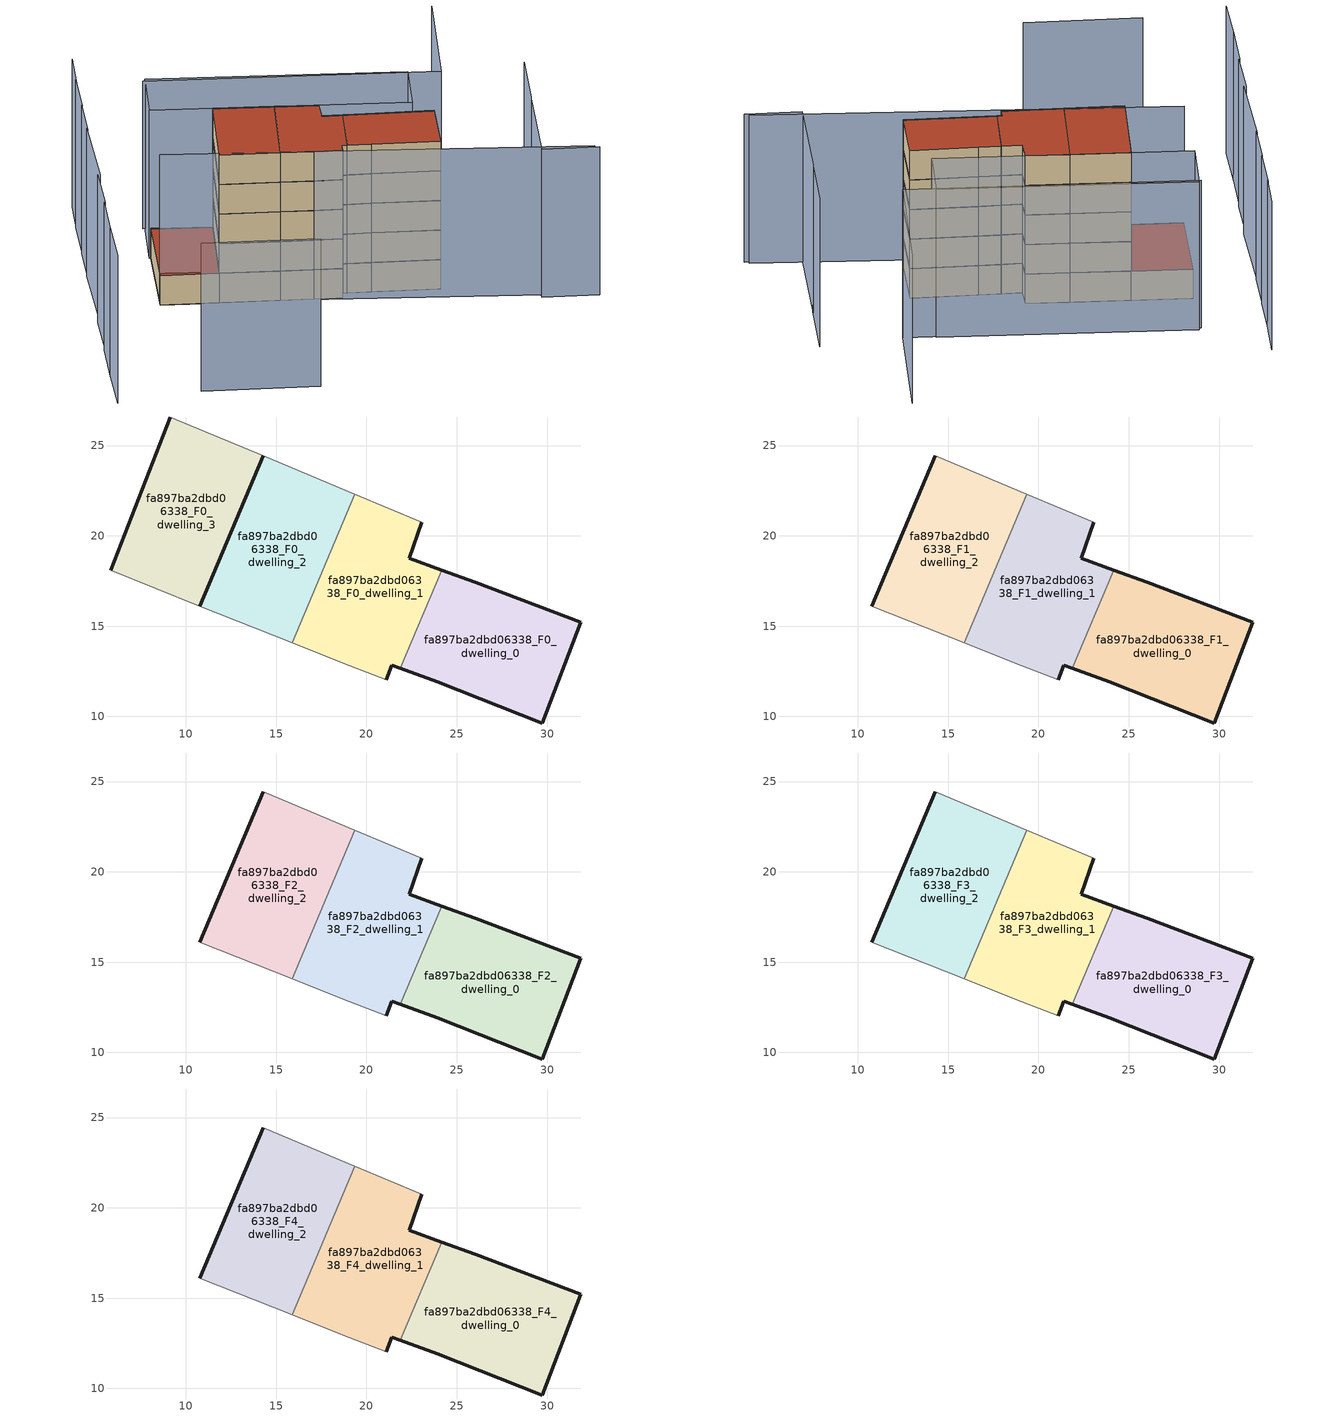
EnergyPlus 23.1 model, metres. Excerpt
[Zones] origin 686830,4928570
fa897ba2dbd06338_F0_dwelling_0
 floor ground (EU_floor_Construction): 29.75,9.63 31.86,15.21 26.04,17.42 24.16,18.11 21.88,12.67 23.93,11.91 z0
 wall outside (EU_wall_Construction): 24.16,18.11 26.04,17.42 31.86,15.21 29.75,9.63 23.93,11.91 21.88,12.67 z0:3
 wall to fa897ba2dbd06338_F0_dwelling_1 (EU_wall_Construction): 21.88,12.67 24.16,18.11 z0:3
fa897ba2dbd06338_F0_dwelling_1
 floor ground (EU_floor_Construction): 21.88,12.67 24.16,18.11 22.37,18.76 23.06,20.74 19.34,22.3 15.88,14.07 18.71,12.94 21.11,12.03 21.41,12.84 z0
 wall outside (EU_wall_Construction): 21.88,12.67 21.41,12.84 21.11,12.03 / 23.06,20.74 22.37,18.76 24.16,18.11 z0:3
 wall adiabatic (EU_wall_Construction): 21.11,12.03 18.71,12.94 15.88,14.07 / 19.34,22.3 23.06,20.74 z0:3
 wall to fa897ba2dbd06338_F0_dwelling_2 (EU_wall_Construction): 15.88,14.07 19.34,22.3 z0:3
fa897ba2dbd06338_F0_dwelling_2
 floor ground (EU_floor_Construction): 15.88,14.07 19.34,22.3 14.27,24.43 10.78,16.11 z0
 wall outside (EU_wall_Construction): 10.78,16.11 14.27,24.43 z0:3
 wall adiabatic (EU_wall_Construction): 14.27,24.43 19.34,22.3 / 15.88,14.07 10.78,16.11 z0:3
fa897ba2dbd06338_F0_dwelling_3
 floor ground (EU_floor_Construction): 10.78,16.11 14.27,24.43 9.13,26.58 5.85,18.08 z0
 wall outside (EU_wall_Construction): 5.85,18.08 9.13,26.58 / 14.27,24.43 10.78,16.11 z0:3
 wall adiabatic (EU_wall_Construction): 9.13,26.58 14.27,24.43 / 10.78,16.11 5.85,18.08 z0:3
 roof outside (EU_roof_Construction): 14.27,24.43 10.78,16.11 5.85,18.08 9.13,26.58 z3
fa897ba2dbd06338_F1_dwelling_0
 floor to fa897ba2dbd06338_F0_dwelling_0 (EU_floor_Construction): 29.75,9.63 31.86,15.21 26.04,17.42 24.16,18.11 21.88,12.67 23.93,11.91 z3
 wall outside (EU_wall_Construction): 24.16,18.11 26.04,17.42 31.86,15.21 29.75,9.63 23.93,11.91 21.88,12.67 z3:6
 wall to fa897ba2dbd06338_F1_dwelling_1 (EU_wall_Construction): 21.88,12.67 24.16,18.11 z3:6
fa897ba2dbd06338_F1_dwelling_1
 floor to fa897ba2dbd06338_F0_dwelling_1 (EU_floor_Construction): 21.88,12.67 24.16,18.11 22.37,18.76 23.06,20.74 19.34,22.3 15.88,14.07 18.71,12.94 21.11,12.03 21.41,12.84 z3
 wall outside (EU_wall_Construction): 21.88,12.67 21.41,12.84 21.11,12.03 / 23.06,20.74 22.37,18.76 24.16,18.11 z3:6
 wall adiabatic (EU_wall_Construction): 21.11,12.03 18.71,12.94 15.88,14.07 / 19.34,22.3 23.06,20.74 z3:6
 wall to fa897ba2dbd06338_F1_dwelling_2 (EU_wall_Construction): 15.88,14.07 19.34,22.3 z3:6
fa897ba2dbd06338_F1_dwelling_2
 floor to fa897ba2dbd06338_F0_dwelling_2 (EU_floor_Construction): 15.88,14.07 19.34,22.3 14.27,24.43 10.78,16.11 z3
 wall outside (EU_wall_Construction): 10.78,16.11 14.27,24.43 z3:6
 wall adiabatic (EU_wall_Construction): 14.27,24.43 19.34,22.3 / 15.88,14.07 10.78,16.11 z3:6
fa897ba2dbd06338_F2_dwelling_0
 floor to fa897ba2dbd06338_F1_dwelling_0 (EU_floor_Construction): 29.75,9.63 31.86,15.21 26.04,17.42 24.16,18.11 21.88,12.67 23.93,11.91 z6
 wall outside (EU_wall_Construction): 24.16,18.11 26.04,17.42 31.86,15.21 29.75,9.63 23.93,11.91 21.88,12.67 z6:9
 wall to fa897ba2dbd06338_F2_dwelling_1 (EU_wall_Construction): 21.88,12.67 24.16,18.11 z6:9
fa897ba2dbd06338_F2_dwelling_1
 floor to fa897ba2dbd06338_F1_dwelling_1 (EU_floor_Construction): 21.88,12.67 24.16,18.11 22.37,18.76 23.06,20.74 19.34,22.3 15.88,14.07 18.71,12.94 21.11,12.03 21.41,12.84 z6
 wall outside (EU_wall_Construction): 21.88,12.67 21.41,12.84 21.11,12.03 / 23.06,20.74 22.37,18.76 24.16,18.11 z6:9
 wall adiabatic (EU_wall_Construction): 21.11,12.03 18.71,12.94 15.88,14.07 / 19.34,22.3 23.06,20.74 z6:9
 wall to fa897ba2dbd06338_F2_dwelling_2 (EU_wall_Construction): 15.88,14.07 19.34,22.3 z6:9
fa897ba2dbd06338_F2_dwelling_2
 floor to fa897ba2dbd06338_F1_dwelling_2 (EU_floor_Construction): 15.88,14.07 19.34,22.3 14.27,24.43 10.78,16.11 z6
 wall outside (EU_wall_Construction): 10.78,16.11 14.27,24.43 z6:9
 wall adiabatic (EU_wall_Construction): 14.27,24.43 19.34,22.3 / 15.88,14.07 10.78,16.11 z6:9
fa897ba2dbd06338_F3_dwelling_0
 floor to fa897ba2dbd06338_F2_dwelling_0 (EU_floor_Construction): 29.75,9.63 31.86,15.21 26.04,17.42 24.16,18.11 21.88,12.67 23.93,11.91 z9
 wall outside (EU_wall_Construction): 24.16,18.11 26.04,17.42 31.86,15.21 29.75,9.63 23.93,11.91 21.88,12.67 z9:12
 wall to fa897ba2dbd06338_F3_dwelling_1 (EU_wall_Construction): 21.88,12.67 24.16,18.11 z9:12
fa897ba2dbd06338_F3_dwelling_1
 floor to fa897ba2dbd06338_F2_dwelling_1 (EU_floor_Construction): 21.88,12.67 24.16,18.11 22.37,18.76 23.06,20.74 19.34,22.3 15.88,14.07 18.71,12.94 21.11,12.03 21.41,12.84 z9
 wall outside (EU_wall_Construction): 21.88,12.67 21.41,12.84 21.11,12.03 / 23.06,20.74 22.37,18.76 24.16,18.11 z9:12
 wall adiabatic (EU_wall_Construction): 21.11,12.03 18.71,12.94 15.88,14.07 / 19.34,22.3 23.06,20.74 z9:12
 wall to fa897ba2dbd06338_F3_dwelling_2 (EU_wall_Construction): 15.88,14.07 19.34,22.3 z9:12
fa897ba2dbd06338_F3_dwelling_2
 floor to fa897ba2dbd06338_F2_dwelling_2 (EU_floor_Construction): 15.88,14.07 19.34,22.3 14.27,24.43 10.78,16.11 z9
 wall outside (EU_wall_Construction): 10.78,16.11 14.27,24.43 z9:12
 wall adiabatic (EU_wall_Construction): 14.27,24.43 19.34,22.3 / 15.88,14.07 10.78,16.11 z9:12
fa897ba2dbd06338_F4_dwelling_0
 floor to fa897ba2dbd06338_F3_dwelling_0 (EU_floor_Construction): 29.75,9.63 31.86,15.21 26.04,17.42 24.16,18.11 21.88,12.67 23.93,11.91 z12
 wall outside (EU_wall_Construction): 24.16,18.11 26.04,17.42 31.86,15.21 29.75,9.63 23.93,11.91 21.88,12.67 z12:15
 wall to fa897ba2dbd06338_F4_dwelling_1 (EU_wall_Construction): 21.88,12.67 24.16,18.11 z12:15
 roof outside (EU_roof_Construction): 31.86,15.21 29.75,9.63 23.93,11.91 21.88,12.67 24.16,18.11 26.04,17.42 z15
fa897ba2dbd06338_F4_dwelling_1
 floor to fa897ba2dbd06338_F3_dwelling_1 (EU_floor_Construction): 21.88,12.67 24.16,18.11 22.37,18.76 23.06,20.74 19.34,22.3 15.88,14.07 18.71,12.94 21.11,12.03 21.41,12.84 z12
 wall outside (EU_wall_Construction): 21.88,12.67 21.41,12.84 21.11,12.03 / 23.06,20.74 22.37,18.76 24.16,18.11 z12:15
 wall adiabatic (EU_wall_Construction): 21.11,12.03 18.71,12.94 15.88,14.07 / 19.34,22.3 23.06,20.74 z12:15
 wall to fa897ba2dbd06338_F4_dwelling_2 (EU_wall_Construction): 15.88,14.07 19.34,22.3 z12:15
 roof outside (EU_roof_Construction): 23.06,20.74 22.37,18.76 24.16,18.11 21.88,12.67 21.41,12.84 21.11,12.03 18.71,12.94 15.88,14.07 19.34,22.3 z15
fa897ba2dbd06338_F4_dwelling_2
 floor to fa897ba2dbd06338_F3_dwelling_2 (EU_floor_Construction): 15.88,14.07 19.34,22.3 14.27,24.43 10.78,16.11 z12
 wall outside (EU_wall_Construction): 10.78,16.11 14.27,24.43 z12:15
 wall adiabatic (EU_wall_Construction): 14.27,24.43 19.34,22.3 / 15.88,14.07 10.78,16.11 z12:15
 roof outside (EU_roof_Construction): 19.34,22.3 15.88,14.07 10.78,16.11 14.27,24.43 z15
shading: 1.77,1.65 11.82,-2.31 / 6.05,18.54 41.76,2.75 / -4.21,7.93 -5.91,2.95 / 42.06,2.35 37.16,4.24 / 37.16,4.24 40.86,13.82 / -2.48,12.61 -4.34,7.54 / 40.78,13.61 43.23,19.95 / -0.66,17.53 -2.38,12.58 / 2.46,26.01 -0.47,17.47 / 3.99,30.13 2.39,25.67 / 40.58,33.3 35.77,21.66 / 35.77,21.66 10.96,31.91 / 5.7,34.76 4.04,30.11 / 7.17,38.49 5.5,34.2 / 30.78,17.5 8.98,26.64 / 8.98,26.64 11.27,32.09 / 11.27,32.09 33.07,22.95 / 33.07,22.95 30.78,17.5 z0:15
[Building]
EU S2 Campaign: North Axis=0; Terrain=City; Solar Distribution=FullExterior
[Site:Location]
Bologna: Latitude=44.5; Longitude=11.25; Time Zone=1; Elevation=37
[SizingPeriod:WeatherFileDays]
AnnualSizingPeriod: Begin Month=1; Begin Day of Month=1; End Month=12; End Day of Month=31; Day of Week for Start Day=Monday; Use Weather File Daylight Saving Period=No; Use Weather File Rain and Snow Indicators=No
[MATERIAL]
EU_InternalMass_Material: Roughness=MediumRough; Thickness=0.1; Conductivity=1; Density=1800; Specific Heat=900; Thermal Absorptance=0.9; Solar Absorptance=0.7; Visible Absorptance=0.7
[MATERIAL:NOMASS] Roughness=MediumRough; Thermal Absorptance=0.9; Solar Absorptance=0.7; Visible Absorptance=0.7
Name | Thermal Resistance
EU_wall_NoMass | 0.905828
EU_roof_NoMass | 0.37593
EU_floor_NoMass | 0.67114
[CONSTRUCTION]
EU_wall_Construction: EU_wall_NoMass
EU_roof_Construction: EU_roof_NoMass
EU_floor_Construction: EU_floor_NoMass
EU_InternalMass_Construction: EU_InternalMass_Material
[ZONE] Type=1; Multiplier=1; Ceiling Height=autocalculate; Floor Area=autocalculate; Part of Total Floor Area=Yes
Name | Volume
fa897ba2dbd06338_F0_dwelling_0; fa897ba2dbd06338_F1_dwelling_0; fa897ba2dbd06338_F2_dwelling_0; fa897ba2dbd06338_F3_dwelling_0; fa897ba2dbd06338_F4_dwelling_0 | 147.984
fa897ba2dbd06338_F0_dwelling_1 | 147.991
fa897ba2dbd06338_F1_dwelling_1; fa897ba2dbd06338_F2_dwelling_1; fa897ba2dbd06338_F3_dwelling_1; fa897ba2dbd06338_F4_dwelling_1 | 147.992
fa897ba2dbd06338_F0_dwelling_2; fa897ba2dbd06338_F1_dwelling_2; fa897ba2dbd06338_F2_dwelling_2; fa897ba2dbd06338_F3_dwelling_2; fa897ba2dbd06338_F4_dwelling_2 | 147.976
fa897ba2dbd06338_F0_dwelling_3 | 147.985
[INTERNALMASS] Construction=EU_InternalMass_Construction
Name | Zone or ZoneList | Surface Area
fa897ba2dbd06338_F0_dwelling_0_EU_InternalMass | fa897ba2dbd06338_F0_dwelling_0 | 49.3283
fa897ba2dbd06338_F0_dwelling_1_EU_InternalMass | fa897ba2dbd06338_F0_dwelling_1 | 49.3303
fa897ba2dbd06338_F0_dwelling_2_EU_InternalMass | fa897ba2dbd06338_F0_dwelling_2 | 49.3256
fa897ba2dbd06338_F0_dwelling_3_EU_InternalMass | fa897ba2dbd06338_F0_dwelling_3 | 49.3282
fa897ba2dbd06338_F1_dwelling_0_EU_InternalMass | fa897ba2dbd06338_F1_dwelling_0 | 65.7716
fa897ba2dbd06338_F1_dwelling_1_EU_InternalMass | fa897ba2dbd06338_F1_dwelling_1 | 65.7764
fa897ba2dbd06338_F1_dwelling_2_EU_InternalMass | fa897ba2dbd06338_F1_dwelling_2 | 65.7695
fa897ba2dbd06338_F2_dwelling_0_EU_InternalMass | fa897ba2dbd06338_F2_dwelling_0 | 65.7716
fa897ba2dbd06338_F2_dwelling_1_EU_InternalMass | fa897ba2dbd06338_F2_dwelling_1 | 65.7764
fa897ba2dbd06338_F2_dwelling_2_EU_InternalMass | fa897ba2dbd06338_F2_dwelling_2 | 65.7695
fa897ba2dbd06338_F3_dwelling_0_EU_InternalMass | fa897ba2dbd06338_F3_dwelling_0 | 65.7716
fa897ba2dbd06338_F3_dwelling_1_EU_InternalMass | fa897ba2dbd06338_F3_dwelling_1 | 65.7764
fa897ba2dbd06338_F3_dwelling_2_EU_InternalMass | fa897ba2dbd06338_F3_dwelling_2 | 65.7695
fa897ba2dbd06338_F4_dwelling_0_EU_InternalMass | fa897ba2dbd06338_F4_dwelling_0 | 65.7716
fa897ba2dbd06338_F4_dwelling_1_EU_InternalMass | fa897ba2dbd06338_F4_dwelling_1 | 65.7764
fa897ba2dbd06338_F4_dwelling_2_EU_InternalMass | fa897ba2dbd06338_F4_dwelling_2 | 65.7695
[OTHEREQUIPMENT] Fuel Type=Electricity; Design Level Calculation Method=Watts/Area; Power per Zone Floor Area=1; Fraction Latent=0; Fraction Radiant=0; Fraction Lost=0; Carbon Dioxide Generation Rate=0; EndUse Subcategory=EU_Step8_InternalGains
Name | Zone or ZoneList or Space or SpaceList | Schedule
EU_Step8_InternalGain_fa897ba2dbd06338_F0_dwelling_0_f000 | fa897ba2dbd06338_F0_dwelling_0 | EU_Step8_GainSchedule_fa897ba2dbd06338_F0_dwelling_0_f000
EU_Step8_InternalGain_fa897ba2dbd06338_F0_dwelling_1_f000 | fa897ba2dbd06338_F0_dwelling_1 | EU_Step8_GainSchedule_fa897ba2dbd06338_F0_dwelling_1_f000
EU_Step8_InternalGain_fa897ba2dbd06338_F0_dwelling_2_f000 | fa897ba2dbd06338_F0_dwelling_2 | EU_Step8_GainSchedule_fa897ba2dbd06338_F0_dwelling_2_f000
EU_Step8_InternalGain_fa897ba2dbd06338_F0_dwelling_3_f000 | fa897ba2dbd06338_F0_dwelling_3 | EU_Step8_GainSchedule_fa897ba2dbd06338_F0_dwelling_3_f000
EU_Step8_InternalGain_fa897ba2dbd06338_F1_dwelling_0_f000 | fa897ba2dbd06338_F1_dwelling_0 | EU_Step8_GainSchedule_fa897ba2dbd06338_F1_dwelling_0_f000
EU_Step8_InternalGain_fa897ba2dbd06338_F1_dwelling_1_f000 | fa897ba2dbd06338_F1_dwelling_1 | EU_Step8_GainSchedule_fa897ba2dbd06338_F1_dwelling_1_f000
EU_Step8_InternalGain_fa897ba2dbd06338_F1_dwelling_2_f000 | fa897ba2dbd06338_F1_dwelling_2 | EU_Step8_GainSchedule_fa897ba2dbd06338_F1_dwelling_2_f000
EU_Step8_InternalGain_fa897ba2dbd06338_F2_dwelling_0_f000 | fa897ba2dbd06338_F2_dwelling_0 | EU_Step8_GainSchedule_fa897ba2dbd06338_F2_dwelling_0_f000
EU_Step8_InternalGain_fa897ba2dbd06338_F2_dwelling_1_f000 | fa897ba2dbd06338_F2_dwelling_1 | EU_Step8_GainSchedule_fa897ba2dbd06338_F2_dwelling_1_f000
EU_Step8_InternalGain_fa897ba2dbd06338_F2_dwelling_2_f000 | fa897ba2dbd06338_F2_dwelling_2 | EU_Step8_GainSchedule_fa897ba2dbd06338_F2_dwelling_2_f000
EU_Step8_InternalGain_fa897ba2dbd06338_F3_dwelling_0_f000 | fa897ba2dbd06338_F3_dwelling_0 | EU_Step8_GainSchedule_fa897ba2dbd06338_F3_dwelling_0_f000
EU_Step8_InternalGain_fa897ba2dbd06338_F3_dwelling_1_f000 | fa897ba2dbd06338_F3_dwelling_1 | EU_Step8_GainSchedule_fa897ba2dbd06338_F3_dwelling_1_f000
EU_Step8_InternalGain_fa897ba2dbd06338_F3_dwelling_2_f000 | fa897ba2dbd06338_F3_dwelling_2 | EU_Step8_GainSchedule_fa897ba2dbd06338_F3_dwelling_2_f000
EU_Step8_InternalGain_fa897ba2dbd06338_F4_dwelling_0_f000 | fa897ba2dbd06338_F4_dwelling_0 | EU_Step8_GainSchedule_fa897ba2dbd06338_F4_dwelling_0_f000
EU_Step8_InternalGain_fa897ba2dbd06338_F4_dwelling_1_f000 | fa897ba2dbd06338_F4_dwelling_1 | EU_Step8_GainSchedule_fa897ba2dbd06338_F4_dwelling_1_f000
EU_Step8_InternalGain_fa897ba2dbd06338_F4_dwelling_2_f000 | fa897ba2dbd06338_F4_dwelling_2 | EU_Step8_GainSchedule_fa897ba2dbd06338_F4_dwelling_2_f000
[ZONEVENTILATION:DESIGNFLOWRATE] Schedule=EU_AlwaysOn; Design Flow Rate Calculation Method=AirChanges/Hour; Air Changes per Hour=0.73129; Ventilation Type=Natural; Fan Pressure Rise=0; Fan Total Efficiency=1; Constant Term Coefficient=1; Temperature Term Coefficient=0; Velocity Term Coefficient=0; Velocity Squared Term Coefficient=0; Minimum Indoor Temperature=-100; Maximum Indoor Temperature=100; Delta Temperature=-100; Minimum Outdoor Temperature=-100; Maximum Outdoor Temperature=100; Maximum Wind Speed=40
Name | Zone or ZoneList or Space or SpaceList
EU_ConstantAir_fa897ba2dbd06338_F0_dwelling_0 | fa897ba2dbd06338_F0_dwelling_0
EU_ConstantAir_fa897ba2dbd06338_F0_dwelling_1 | fa897ba2dbd06338_F0_dwelling_1
EU_ConstantAir_fa897ba2dbd06338_F0_dwelling_2 | fa897ba2dbd06338_F0_dwelling_2
EU_ConstantAir_fa897ba2dbd06338_F0_dwelling_3 | fa897ba2dbd06338_F0_dwelling_3
EU_ConstantAir_fa897ba2dbd06338_F1_dwelling_0 | fa897ba2dbd06338_F1_dwelling_0
EU_ConstantAir_fa897ba2dbd06338_F1_dwelling_1 | fa897ba2dbd06338_F1_dwelling_1
EU_ConstantAir_fa897ba2dbd06338_F1_dwelling_2 | fa897ba2dbd06338_F1_dwelling_2
EU_ConstantAir_fa897ba2dbd06338_F2_dwelling_0 | fa897ba2dbd06338_F2_dwelling_0
EU_ConstantAir_fa897ba2dbd06338_F2_dwelling_1 | fa897ba2dbd06338_F2_dwelling_1
EU_ConstantAir_fa897ba2dbd06338_F2_dwelling_2 | fa897ba2dbd06338_F2_dwelling_2
EU_ConstantAir_fa897ba2dbd06338_F3_dwelling_0 | fa897ba2dbd06338_F3_dwelling_0
EU_ConstantAir_fa897ba2dbd06338_F3_dwelling_1 | fa897ba2dbd06338_F3_dwelling_1
EU_ConstantAir_fa897ba2dbd06338_F3_dwelling_2 | fa897ba2dbd06338_F3_dwelling_2
EU_ConstantAir_fa897ba2dbd06338_F4_dwelling_0 | fa897ba2dbd06338_F4_dwelling_0
EU_ConstantAir_fa897ba2dbd06338_F4_dwelling_1 | fa897ba2dbd06338_F4_dwelling_1
EU_ConstantAir_fa897ba2dbd06338_F4_dwelling_2 | fa897ba2dbd06338_F4_dwelling_2
[HVACTEMPLATE:THERMOSTAT] Constant Heating Setpoint=20; Constant Cooling Setpoint=50
EU_HeatOnly_fa897ba2dbd06338_F0_dwelling_0; EU_HeatOnly_fa897ba2dbd06338_F0_dwelling_1; EU_HeatOnly_fa897ba2dbd06338_F0_dwelling_2; EU_HeatOnly_fa897ba2dbd06338_F0_dwelling_3; EU_HeatOnly_fa897ba2dbd06338_F1_dwelling_0; EU_HeatOnly_fa897ba2dbd06338_F1_dwelling_1; EU_HeatOnly_fa897ba2dbd06338_F1_dwelling_2; EU_HeatOnly_fa897ba2dbd06338_F2_dwelling_0; EU_HeatOnly_fa897ba2dbd06338_F2_dwelling_1; EU_HeatOnly_fa897ba2dbd06338_F2_dwelling_2; EU_HeatOnly_fa897ba2dbd06338_F3_dwelling_0; EU_HeatOnly_fa897ba2dbd06338_F3_dwelling_1; EU_HeatOnly_fa897ba2dbd06338_F3_dwelling_2; EU_HeatOnly_fa897ba2dbd06338_F4_dwelling_0; EU_HeatOnly_fa897ba2dbd06338_F4_dwelling_1; EU_HeatOnly_fa897ba2dbd06338_F4_dwelling_2
[HVACTEMPLATE:ZONE:IDEALLOADSAIRSYSTEM] System Availability Schedule=EU_AlwaysOn; Maximum Heating Supply Air Temperature=50; Minimum Cooling Supply Air Temperature=13; Maximum Heating Supply Air Humidity Ratio=0.0156; Minimum Cooling Supply Air Humidity Ratio=0.0077; Heating Limit=NoLimit; Cooling Limit=NoLimit; Heating Availability Schedule=EU_AlwaysOn; Cooling Availability Schedule=EU_CoolingOff; Dehumidification Control Type=ConstantSensibleHeatRatio; Cooling Sensible Heat Ratio=0.7; Dehumidification Setpoint=60; Humidification Control Type=None; Humidification Setpoint=30; Outdoor Air Method=None; Outdoor Air Flow Rate per Person=0.00944; Outdoor Air Flow Rate per Zone Floor Area=0; Outdoor Air Flow Rate per Zone=0; Demand Controlled Ventilation Type=None; Outdoor Air Economizer Type=NoEconomizer; Heat Recovery Type=None; Sensible Heat Recovery Effectiveness=0.7; Latent Heat Recovery Effectiveness=0.65
Name | Template Thermostat
fa897ba2dbd06338_F0_dwelling_0 | EU_HeatOnly_fa897ba2dbd06338_F0_dwelling_0
fa897ba2dbd06338_F0_dwelling_1 | EU_HeatOnly_fa897ba2dbd06338_F0_dwelling_1
fa897ba2dbd06338_F0_dwelling_2 | EU_HeatOnly_fa897ba2dbd06338_F0_dwelling_2
fa897ba2dbd06338_F0_dwelling_3 | EU_HeatOnly_fa897ba2dbd06338_F0_dwelling_3
fa897ba2dbd06338_F1_dwelling_0 | EU_HeatOnly_fa897ba2dbd06338_F1_dwelling_0
fa897ba2dbd06338_F1_dwelling_1 | EU_HeatOnly_fa897ba2dbd06338_F1_dwelling_1
fa897ba2dbd06338_F1_dwelling_2 | EU_HeatOnly_fa897ba2dbd06338_F1_dwelling_2
fa897ba2dbd06338_F2_dwelling_0 | EU_HeatOnly_fa897ba2dbd06338_F2_dwelling_0
fa897ba2dbd06338_F2_dwelling_1 | EU_HeatOnly_fa897ba2dbd06338_F2_dwelling_1
fa897ba2dbd06338_F2_dwelling_2 | EU_HeatOnly_fa897ba2dbd06338_F2_dwelling_2
fa897ba2dbd06338_F3_dwelling_0 | EU_HeatOnly_fa897ba2dbd06338_F3_dwelling_0
fa897ba2dbd06338_F3_dwelling_1 | EU_HeatOnly_fa897ba2dbd06338_F3_dwelling_1
fa897ba2dbd06338_F3_dwelling_2 | EU_HeatOnly_fa897ba2dbd06338_F3_dwelling_2
fa897ba2dbd06338_F4_dwelling_0 | EU_HeatOnly_fa897ba2dbd06338_F4_dwelling_0
fa897ba2dbd06338_F4_dwelling_1 | EU_HeatOnly_fa897ba2dbd06338_F4_dwelling_1
fa897ba2dbd06338_F4_dwelling_2 | EU_HeatOnly_fa897ba2dbd06338_F4_dwelling_2
[SIZING:ZONE] Zone Cooling Design Supply Air Temperature Input Method=SupplyAirTemperature; Zone Cooling Design Supply Air Temperature=13; Zone Heating Design Supply Air Temperature Input Method=SupplyAirTemperature; Zone Heating Design Supply Air Temperature=50; Zone Cooling Design Supply Air Humidity Ratio=0.008; Zone Heating Design Supply Air Humidity Ratio=0.008; Cooling Design Air Flow Method=DesignDay; Cooling Design Air Flow Rate=0; Cooling Minimum Air Flow per Zone Floor Area=0.000762; Cooling Minimum Air Flow=0; Cooling Minimum Air Flow Fraction=0.2; Heating Design Air Flow Method=DesignDay; Heating Design Air Flow Rate=0; Heating Maximum Air Flow per Zone Floor Area=0.002032; Heating Maximum Air Flow=0.141576; Heating Maximum Air Flow Fraction=0.3; Account for Dedicated Outdoor Air System=No; Dedicated Outdoor Air System Control Strategy=NeutralSupplyAir; Dedicated Outdoor Air Low Setpoint Temperature for Design=autosize; Dedicated Outdoor Air High Setpoint Temperature for Design=autosize; Zone Load Sizing Method=Sensible Load Only No Latent Load; Zone Latent Cooling Design Supply Air Humidity Ratio Input Method=HumidityRatioDifference; Zone Cooling Design Supply Air Humidity Ratio Difference=0.005; Zone Latent Heating Design Supply Air Humidity Ratio Input Method=HumidityRatioDifference; Zone Humidification Design Supply Air Humidity Ratio Difference=0.005
fa897ba2dbd06338_F0_dwelling_0; fa897ba2dbd06338_F0_dwelling_1; fa897ba2dbd06338_F0_dwelling_2; fa897ba2dbd06338_F0_dwelling_3; fa897ba2dbd06338_F1_dwelling_0; fa897ba2dbd06338_F1_dwelling_1; fa897ba2dbd06338_F1_dwelling_2; fa897ba2dbd06338_F2_dwelling_0; fa897ba2dbd06338_F2_dwelling_1; fa897ba2dbd06338_F2_dwelling_2; fa897ba2dbd06338_F3_dwelling_0; fa897ba2dbd06338_F3_dwelling_1; fa897ba2dbd06338_F3_dwelling_2; fa897ba2dbd06338_F4_dwelling_0; fa897ba2dbd06338_F4_dwelling_1; fa897ba2dbd06338_F4_dwelling_2
[SCHEDULE:CONSTANT]
Name | Hourly Value
EU_AlwaysOn | 1
EU_CoolingOff | 0
[SCHEDULE:FILE] Column Number=1; Rows to Skip at Top=0; Number of Hours of Data=8760; Column Separator=Comma; Interpolate to Timestep=No; Minutes per Item=60; Adjust Schedule for Daylight Savings=Yes
Name | File
EU_Step8_GainSchedule_fa897ba2dbd06338_F0_dwelling_0_f000 | ../../schedules/fa897ba2dbd06338/fa897ba2dbd06338_F0_dwelling_0_f000_gain.csv
EU_Step8_GainSchedule_fa897ba2dbd06338_F0_dwelling_1_f000 | ../../schedules/fa897ba2dbd06338/fa897ba2dbd06338_F0_dwelling_1_f000_gain.csv
EU_Step8_GainSchedule_fa897ba2dbd06338_F0_dwelling_2_f000 | ../../schedules/fa897ba2dbd06338/fa897ba2dbd06338_F0_dwelling_2_f000_gain.csv
EU_Step8_GainSchedule_fa897ba2dbd06338_F0_dwelling_3_f000 | ../../schedules/fa897ba2dbd06338/fa897ba2dbd06338_F0_dwelling_3_f000_gain.csv
EU_Step8_GainSchedule_fa897ba2dbd06338_F1_dwelling_0_f000 | ../../schedules/fa897ba2dbd06338/fa897ba2dbd06338_F1_dwelling_0_f000_gain.csv
EU_Step8_GainSchedule_fa897ba2dbd06338_F1_dwelling_1_f000 | ../../schedules/fa897ba2dbd06338/fa897ba2dbd06338_F1_dwelling_1_f000_gain.csv
EU_Step8_GainSchedule_fa897ba2dbd06338_F1_dwelling_2_f000 | ../../schedules/fa897ba2dbd06338/fa897ba2dbd06338_F1_dwelling_2_f000_gain.csv
EU_Step8_GainSchedule_fa897ba2dbd06338_F2_dwelling_0_f000 | ../../schedules/fa897ba2dbd06338/fa897ba2dbd06338_F2_dwelling_0_f000_gain.csv
EU_Step8_GainSchedule_fa897ba2dbd06338_F2_dwelling_1_f000 | ../../schedules/fa897ba2dbd06338/fa897ba2dbd06338_F2_dwelling_1_f000_gain.csv
EU_Step8_GainSchedule_fa897ba2dbd06338_F2_dwelling_2_f000 | ../../schedules/fa897ba2dbd06338/fa897ba2dbd06338_F2_dwelling_2_f000_gain.csv
EU_Step8_GainSchedule_fa897ba2dbd06338_F3_dwelling_0_f000 | ../../schedules/fa897ba2dbd06338/fa897ba2dbd06338_F3_dwelling_0_f000_gain.csv
EU_Step8_GainSchedule_fa897ba2dbd06338_F3_dwelling_1_f000 | ../../schedules/fa897ba2dbd06338/fa897ba2dbd06338_F3_dwelling_1_f000_gain.csv
EU_Step8_GainSchedule_fa897ba2dbd06338_F3_dwelling_2_f000 | ../../schedules/fa897ba2dbd06338/fa897ba2dbd06338_F3_dwelling_2_f000_gain.csv
EU_Step8_GainSchedule_fa897ba2dbd06338_F4_dwelling_0_f000 | ../../schedules/fa897ba2dbd06338/fa897ba2dbd06338_F4_dwelling_0_f000_gain.csv
EU_Step8_GainSchedule_fa897ba2dbd06338_F4_dwelling_1_f000 | ../../schedules/fa897ba2dbd06338/fa897ba2dbd06338_F4_dwelling_1_f000_gain.csv
EU_Step8_GainSchedule_fa897ba2dbd06338_F4_dwelling_2_f000 | ../../schedules/fa897ba2dbd06338/fa897ba2dbd06338_F4_dwelling_2_f000_gain.csv
